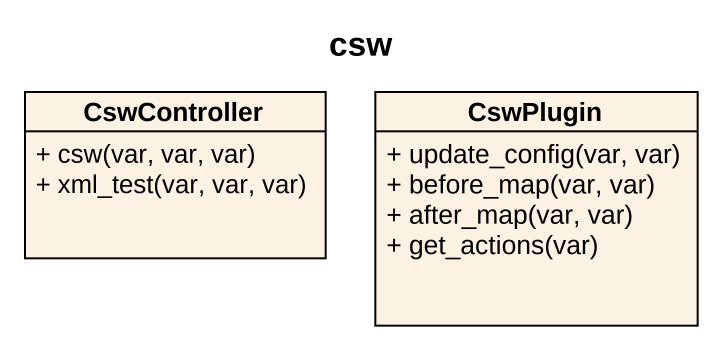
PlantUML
@startuml
title csw
hide circle
hide empty members
skinparam classAttributeIconSize 0
class CswController {
  + csw(var, var, var)
  + xml_test(var, var, var)
}
class CswPlugin {
  + update_config(var, var)
  + before_map(var, var)
  + after_map(var, var)
  + get_actions(var)
}
@enduml
